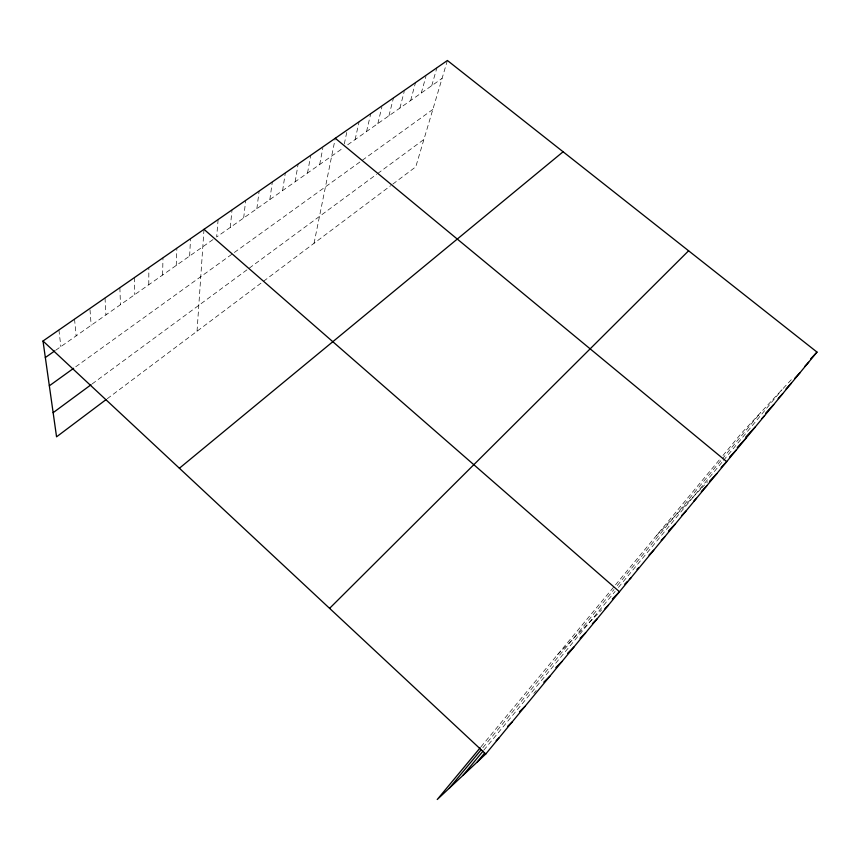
<?xml version="1.0" encoding="UTF-8"?>
<svg xmlns="http://www.w3.org/2000/svg" width="860" height="860" viewBox="0 0 860 860"><rect width="100%" height="100%" fill="white"/><g stroke="black" fill="none" stroke-linecap="round" stroke-linejoin="round"><path stroke-width="0.64" stroke-dasharray="4.3 3.22" d="M148.791 284.746L148.845 267.589M162.626 275.017L162.97 257.785M176.236 265.439L176.87 248.153M189.63 256.022L190.544 238.661M197.037 331.24L204.003 229.33M218.128 219.526L216.655 236.994L343.484 147.769M230.286 227.416L232.017 209.894M243.681 217.988L245.68 200.412M256.861 208.711L259.118 191.103M269.836 199.584L272.33 181.933M282.596 190.608L285.327 172.914M295.163 181.761L298.119 164.045M307.525 173.064L310.707 155.316M319.694 164.496L322.855 147.995M314.04 243.294L335.282 138.267M344.301 143.942L346.741 132.483M355.105 139.589L359.093 121.744M366.553 131.537L370.735 113.681M377.83 123.603L381.872 107.005M388.935 115.788L393.471 97.911M399.879 108.091L404.243 91.472M410.661 100.502L415.52 82.603M421.282 93.031L425.947 76.4M431.752 85.656L436.934 67.757M447.404 60.49L415.767 166.84L391.59 185.018M483.825 750.146L615.126 591.411M618.447 587.401L721.905 462.336M723.539 460.358L782.073 389.601M533.823 693.439L536.253 690.505M482.847 747.738L613.976 589.562M617.265 585.585L721.497 459.863M722.271 458.917L760.799 412.456M481.019 746.781L719.68 459.444M722.959 455.488L741.46 433.214L793.371 377.465M656.406 535.619L700.75 488.964M701.609 488.061L707.63 481.729M557.506 654.696L601.656 609.858M107.253 398.728L390.601 185.749M92.127 383.947L247.207 269.664M249.26 268.159L376.626 174.3M377.658 173.537L423.915 139.449M75.744 366.779L361.318 160.981M362.318 160.261L432.849 109.435M55.696 350.256L214.527 238.5M347.709 144.792L442.072 78.4M58.91 329.971L60.866 346.612M74.54 319.125L76.142 335.862M90.01 309.761L91.16 325.295M105.017 297.99L105.931 314.91M119.873 287.681L120.454 304.687M134.482 277.554L134.74 294.636"/><path stroke-width="1.29" d="M480.213 747.759L437.235 799.51L485.75 754.016L817 352.095L447.404 60.49L43 341.012L56.556 436.826L106.242 399.481M462.906 775.441L482.998 751.145M477.289 761.949L484.642 753.038M449.329 788.158L481.159 749.769M810.593 358.975L817 352.095M804.971 366.166L808.615 362.264M794.662 378.421L800.101 372.606M786.04 388.881L791.437 383.108M778.16 398.556L782.643 393.783M765.69 413.155L773.699 404.63M761.96 418.476L764.615 415.66M745.706 437.106L755.37 426.872M737.257 447.49L745.975 438.277M729.495 457.165L736.418 449.866M721.153 467.496L726.7 461.659L335.282 138.267M709.478 481.353L716.81 473.666M701.298 491.565L706.748 485.868M693.816 501.1L696.503 498.295M681.647 515.559L686.087 510.937M668.446 531.093L675.487 523.804M661.211 540.488L664.683 536.898M649.042 555.022L653.697 550.239M636.991 569.471L638.829 567.589M624.758 584.123L627.478 581.36M629.284 579.511L631.089 577.662M612.352 599.001L619.469 591.755L204.003 229.33M604.881 608.751L608.396 605.203M592.4 623.629L597.12 618.888M580.081 638.378L585.628 632.82M329.595 608.353L688.602 250.787M567.578 653.342L573.942 647.01M555.796 667.618L562.042 661.447M543.799 682.163L549.916 676.164M519.462 711.747L524.976 706.425M507.669 726.27L512.151 721.981M496.166 740.6L499.079 737.848M179.396 468.238L563.106 151.779M53.137 412.682L91.063 384.732M49.342 385.807L73.648 368.284M45.343 357.534L54.664 350.977M43 341.012L485.75 754.016"/></g></svg>
